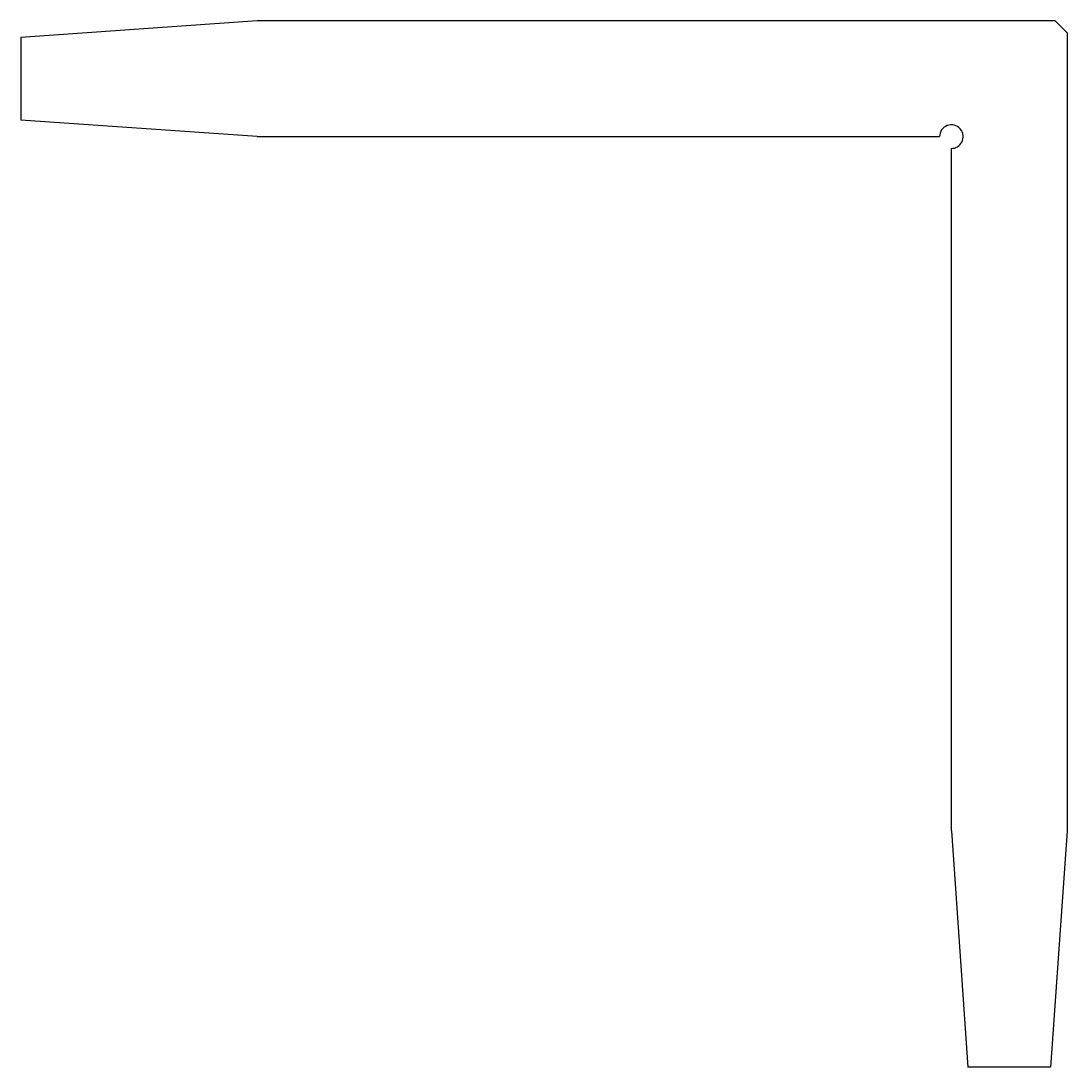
# Model space of a CAD drawing. Extents: x 171.7 to 216, y 787.6 to 831.9.
import ezdxf

# ---------------------------------------------------------------- set-up
doc = ezdxf.new("R2010")
doc.units = 0
doc.layers.get('0').update_dxf_attribs({"linetype": 'CONTINUOUS'})

msp = doc.modelspace()

# ---------------------------------------------------------------- linework, layer by layer
for p, q in [((181.69, 831.93), (171.69, 831.231)), ((215.49, 831.93), (181.69, 831.93)), ((215.49, 831.93), (215.99, 831.43)), ((171.69, 831.231), (171.69, 827.729)), ((215.99, 831.43), (215.99, 797.63)), ((181.69, 827.03), (171.69, 827.729)), ((181.69, 827.03), (210.59, 827.03)), ((211.09, 797.63), (211.09, 826.53)), ((211.09, 797.63), (211.79, 787.63)), ((215.99, 797.63), (215.291, 787.63)), ((215.291, 787.63), (211.79, 787.63))]:
    msp.add_line(p, q)
for start, end in [(331.3521, 180), (270, 331.3521)]:
    msp.add_arc((211.09, 827.03), 0.5, start, end)

doc.saveas('drawing.dxf')
